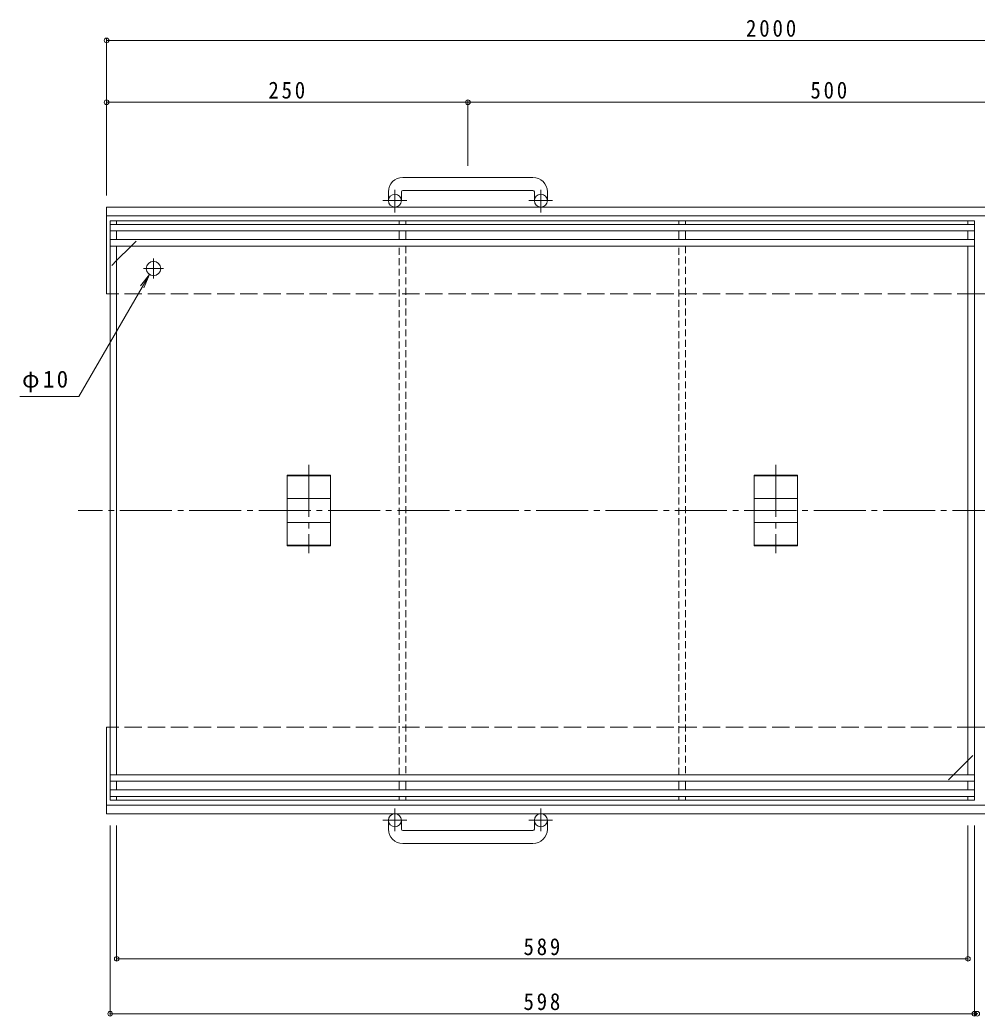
# Model space of a CAD drawing. Units: millimetres at full size, sheet at 1:4. Extents: x -810 to 1124, y -778 to 761.
# Drawn here: x -810 to -148, y -475 to 215 of the extents above; entities that cross this region are included whole.
import ezdxf

# ---------------------------------------------------------------- set-up
doc = ezdxf.new("R2010")
doc.units = ezdxf.units.MM
doc.header["$LTSCALE"] = 4
doc.header["$PDMODE"] = 32
doc.header["$PDSIZE"] = 3.2
for name, pattern in [('CHAIN1', [8, 5, -1, 1, -1]), ('CHAIN2', [12, 9, -1, 1, -1]), ('DASHED1', [1.8, 1.2, -0.6]), ('DASHED3', [4, 3, -1])]:
    doc.linetypes.add(name, pattern=pattern)
for name, color, linetype, lineweight in [('0-0_通り芯', 7, 'CHAIN2', 9), ('0-1_躯体', 2, 'DASHED3', 9), ('0-2_仕上', 7, 'Continuous', 9), ('0-3_建具', 4, 'Continuous', 9), ('0-4_その他', 7, 'Continuous', 9)]:
    doc.layers.add(name, color=color, linetype=linetype, lineweight=lineweight)
doc.styles.add('ＭＳ ゴシック', font='')
doc.styles.get('ＭＳ ゴシック').set_extended_font_data('MS Gothic')

msp = doc.modelspace()

# ---------------------------------------------------------------- linework, layer by layer
at = {"layer": '0-0_通り芯'}
msp.add_line((206.937, -124.691), (-769.866, -124.691), dxfattribs=at)
at = {"layer": '0-1_躯体'}
for p, q in [((-149.821, 25.309), (-750.321, 25.309)), ((-149.821, -274.691), (-750.321, -274.691))]:
    msp.add_line(p, q, dxfattribs=at)
at = {"layer": '0-1_躯体', "linetype": 'Continuous'}
for p, q in [((178.492, 25.309), (-149.821, 25.309)), ((178.492, -274.691), (-149.821, -274.691))]:
    msp.add_line(p, q, dxfattribs=at)
at = {"layer": '0-2_仕上'}
for p, q in [((-747.821, 75.809), (-747.821, -325.192)), ((-747.821, 75.809), (-743.321, 75.809)), ((-149.821, 73.309), (-747.821, 73.309)), ((-743.321, 75.809), (-743.321, 73.309)), ((-543.321, 73.309), (-543.321, 75.809)), ((-354.321, 75.809), (-349.821, 75.809)), ((-354.321, 73.309), (-354.321, 75.809)), ((-349.821, 73.309), (-349.821, 75.809)), ((-154.321, 75.809), (-154.321, 73.309)), ((-149.821, 75.809), (-154.321, 75.809)), ((-149.821, 75.809), (-149.821, -325.192)), ((-149.821, 68.809), (-747.821, 68.809)), ((-149.821, 62.809), (-747.821, 62.809)), ((-743.321, 68.809), (-743.321, 62.809)), ((-547.821, 62.809), (-547.821, 68.809)), ((-543.321, 62.809), (-543.321, 68.809)), ((-354.321, 62.809), (-354.321, 68.809)), ((-349.821, 62.809), (-349.821, 68.809)), ((-154.321, 68.809), (-154.321, 62.809)), ((-149.821, 58.309), (-747.821, 58.309)), ((-743.321, 58.309), (-743.321, -307.692)), ((-733.321, 58.309), (-743.321, 48.309)), ((-154.321, 58.309), (-154.321, -307.692)), ((-164.321, -307.692), (-154.321, -297.692)), ((-149.821, -307.692), (-747.821, -307.692)), ((-149.821, -312.192), (-747.821, -312.192)), ((-743.321, -318.192), (-743.321, -312.192)), ((-547.821, -312.192), (-547.821, -318.192)), ((-543.321, -312.192), (-543.321, -318.192)), ((-354.321, -312.192), (-354.321, -318.192)), ((-349.821, -312.192), (-349.821, -318.192)), ((-154.321, -318.192), (-154.321, -312.192)), ((-149.821, -318.192), (-747.821, -318.192)), ((-149.821, -322.692), (-747.821, -322.692)), ((-743.321, -325.192), (-743.321, -322.692)), ((-543.321, -322.692), (-543.321, -325.192)), ((-354.321, -322.692), (-354.321, -325.192)), ((-349.821, -322.692), (-349.821, -325.192)), ((-154.321, -325.192), (-154.321, -322.692)), ((-747.821, -325.192), (-743.321, -325.192)), ((-354.321, -325.192), (-349.821, -325.192)), ((-149.821, -325.192), (-154.321, -325.192))]:
    msp.add_line(p, q, dxfattribs=at)
at = {"layer": '0-2_仕上', "color": 2}
for p, q in [((-149.821, 75.809), (-747.821, 75.809)), ((-149.821, -325.192), (-747.821, -325.192))]:
    msp.add_line(p, q, dxfattribs=at)
at = {"layer": '0-2_仕上', "linetype": 'DASHED1'}
for p, q in [((-733.321, 58.309), (-728.821, 62.809)), ((-743.321, 48.309), (-747.821, 43.809)), ((-154.321, -297.692), (-149.821, -293.192)), ((-164.321, -307.692), (-168.821, -312.192))]:
    msp.add_line(p, q, dxfattribs=at)
at = {"layer": '0-2_仕上', "color": 2, "linetype": 'DASHED1'}
for p, q in [((-547.821, -307.692), (-547.821, 58.309)), ((-543.321, 58.309), (-543.321, -307.692)), ((-354.321, -307.692), (-354.321, 58.309)), ((-349.821, 58.309), (-349.821, -307.692))]:
    msp.add_line(p, q, dxfattribs=at)
at = {"layer": '0-2_仕上', "linetype": 'CHAIN2'}
for p, q in [((-717.821, 49.809), (-717.821, 35.809)), ((-710.821, 42.809), (-724.821, 42.809)), ((-610.321, -93.17), (-610.321, -154.199)), ((-287.321, -93.17), (-287.321, -154.199))]:
    msp.add_line(p, q, dxfattribs=at)
at = {"layer": '0-2_仕上', "color": 3}
for p, q in [((-625.321, -100.237), (-625.321, -149.146)), ((-625.321, -100.237), (-595.321, -100.237)), ((-625.321, -100.737), (-595.321, -100.737)), ((-595.321, -149.146), (-595.321, -100.237)), ((-302.321, -149.146), (-302.321, -100.237)), ((-272.321, -100.237), (-302.321, -100.237)), ((-272.321, -100.737), (-302.321, -100.737)), ((-272.321, -100.237), (-272.321, -149.146)), ((-625.321, -116.325), (-595.321, -116.325)), ((-272.321, -116.325), (-302.321, -116.325)), ((-625.321, -133.058), (-595.321, -133.058)), ((-272.321, -133.058), (-302.321, -133.058)), ((-625.321, -148.646), (-595.321, -148.646)), ((-625.321, -149.146), (-595.321, -149.146)), ((-272.321, -148.646), (-302.321, -148.646)), ((-272.321, -149.146), (-302.321, -149.146))]:
    msp.add_line(p, q, dxfattribs=at)
at = {"layer": '0-2_仕上'}
for points in [[(-547.821, 73.309), (-547.821, 75.809), (-543.321, 75.809)], [(-547.821, -322.692), (-547.821, -325.192), (-543.321, -325.192)]]:
    msp.add_lwpolyline(points, dxfattribs=at)
msp.add_circle((-717.821, 42.809), 5, dxfattribs=at)
at = {"layer": '0-3_建具'}
for p, q in [((-455.321, 105.908), (-545.321, 105.908)), ((-545.321, 96.908), (-455.321, 96.908)), ((-555.321, 95.909), (-555.321, 89.808)), ((-546.321, 95.909), (-546.321, 89.808)), ((-454.321, 95.909), (-454.321, 89.808)), ((-445.321, 95.909), (-445.321, 89.808)), ((-750.321, 85.308), (-750.321, 25.309)), ((178.492, 85.308), (-750.321, 85.308)), ((178.492, 79.309), (-750.321, 79.309)), ((-750.321, -334.691), (-750.321, -274.691)), ((178.492, -328.692), (-750.321, -328.692)), ((178.492, -334.691), (-750.321, -334.691)), ((-555.321, -345.292), (-555.321, -339.191)), ((-546.321, -345.292), (-546.321, -339.191)), ((-454.321, -345.292), (-454.321, -339.191)), ((-445.321, -345.292), (-445.321, -339.191)), ((-545.321, -346.291), (-455.321, -346.291)), ((-455.321, -355.291), (-545.321, -355.291))]:
    msp.add_line(p, q, dxfattribs=at)
at = {"layer": '0-3_建具', "linetype": 'CHAIN1'}
for p, q in [((-550.821, 81.701), (-550.821, 97.299)), ((-449.821, 81.701), (-449.821, 97.299)), ((-542.658, 89.808), (-559.065, 89.808)), ((-441.658, 89.808), (-458.065, 89.808)), ((-550.821, -331.084), (-550.821, -346.682)), ((-449.821, -331.084), (-449.821, -346.682)), ((-542.658, -339.191), (-559.065, -339.191)), ((-441.658, -339.191), (-458.065, -339.191))]:
    msp.add_line(p, q, dxfattribs=at)
at = {"layer": '0-3_建具'}
for centre in [(-550.821, 89.808), (-449.821, 89.808), (-550.821, -339.191), (-449.821, -339.191)]:
    msp.add_circle(centre, 4.5, dxfattribs=at)
for centre, radius, start, end in [((-545.321, 95.909), 10, 90, 180), ((-455.321, 95.909), 10, 0, 90), ((-545.321, 95.909), 1, 90, 180), ((-455.321, 95.909), 1, 0, 90), ((-545.321, -345.292), 10, 180, 270), ((-545.321, -345.292), 1, 180, 270), ((-455.321, -345.292), 10, 270, 0), ((-455.321, -345.292), 1, 270, 0)]:
    msp.add_arc(centre, radius, start, end, dxfattribs=at)
at = {"layer": '0-4_その他'}
for p, q in [((-750.321, 201.952), (-750.321, 93.308)), ((-750.321, 200.752), (178.492, 200.752)), ((-500.321, 159.131), (-500.321, 113.908)), ((-750.321, 157.931), (-500.321, 157.931)), ((-500.321, 157.931), (-0.321, 157.931)), ((-769.421, -45.807), (-720.642, 38.68)), ((-720.642, 38.68), (-726.73, 30.747)), ((-720.642, 38.68), (-724.469, 29.442)), ((-810.237, -45.807), (-769.421, -45.807)), ((-747.821, -474.355), (-747.821, -342.915)), ((-743.321, -436.334), (-743.321, -342.915)), ((-154.321, -436.334), (-154.321, -342.915)), ((-149.821, -474.355), (-149.821, -342.915)), ((-743.321, -435.134), (-154.321, -435.134)), ((-747.821, -473.155), (-149.821, -473.155)), ((-149.821, -473.155), (-147.821, -473.155))]:
    msp.add_line(p, q, dxfattribs=at)
for p in [(-750.321, 200.752), (-750.321, 157.931), (-500.321, 157.931), (-743.321, -435.134), (-154.321, -435.134), (-747.821, -473.155), (-149.821, -473.155), (-147.821, -473.155)]:
    msp.add_point(p, dxfattribs=at)

# ---------------------------------------------------------------- texts
at = {"layer": '0-4_その他', "color": 2, "char_height": 11.73, "attachment_point": 7, "style": 'ＭＳ ゴシック'}
for s, insert in [('\\T1.28;\\W0.9;2000', (-307.915, 203.152)), ('\\T1.27;\\W0.9;250', (-638.321, 160.331)), ('\\T1.27;\\W0.9;500', (-263.321, 160.331)), ('\\T1.19;φ10', (-808.79, -42.799)), ('\\T1.27;\\W0.9;589', (-461.821, -432.734)), ('\\T1.27;\\W0.9;598', (-461.821, -470.755))]:
    msp.add_mtext(s, dxfattribs=dict(at, insert=insert))

doc.saveas('drawing.dxf')
